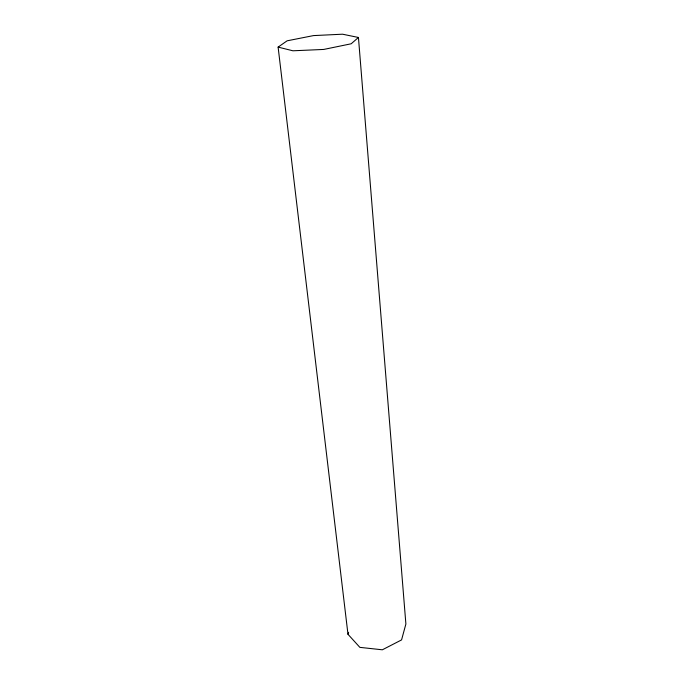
<?xml version="1.0" encoding="UTF-8"?>
<svg xmlns="http://www.w3.org/2000/svg" width="684" height="684" viewBox="0 0 684 684"><rect width="100%" height="100%" fill="white"/><g stroke="black" fill="none" stroke-linecap="round" stroke-linejoin="round"><path stroke-width="1.03" d="M347.976 634.273L278.114 47.102L287.126 40.818L313.503 35.594L342.547 34.2L358.442 37.475L405.886 624.005L401.568 639.908L382.356 649.8L359.869 647.363L347.976 634.273L348.626 632.324M358.442 37.475L351.174 43.785L323.729 49.436L292.932 50.796L278.114 47.102"/></g></svg>
